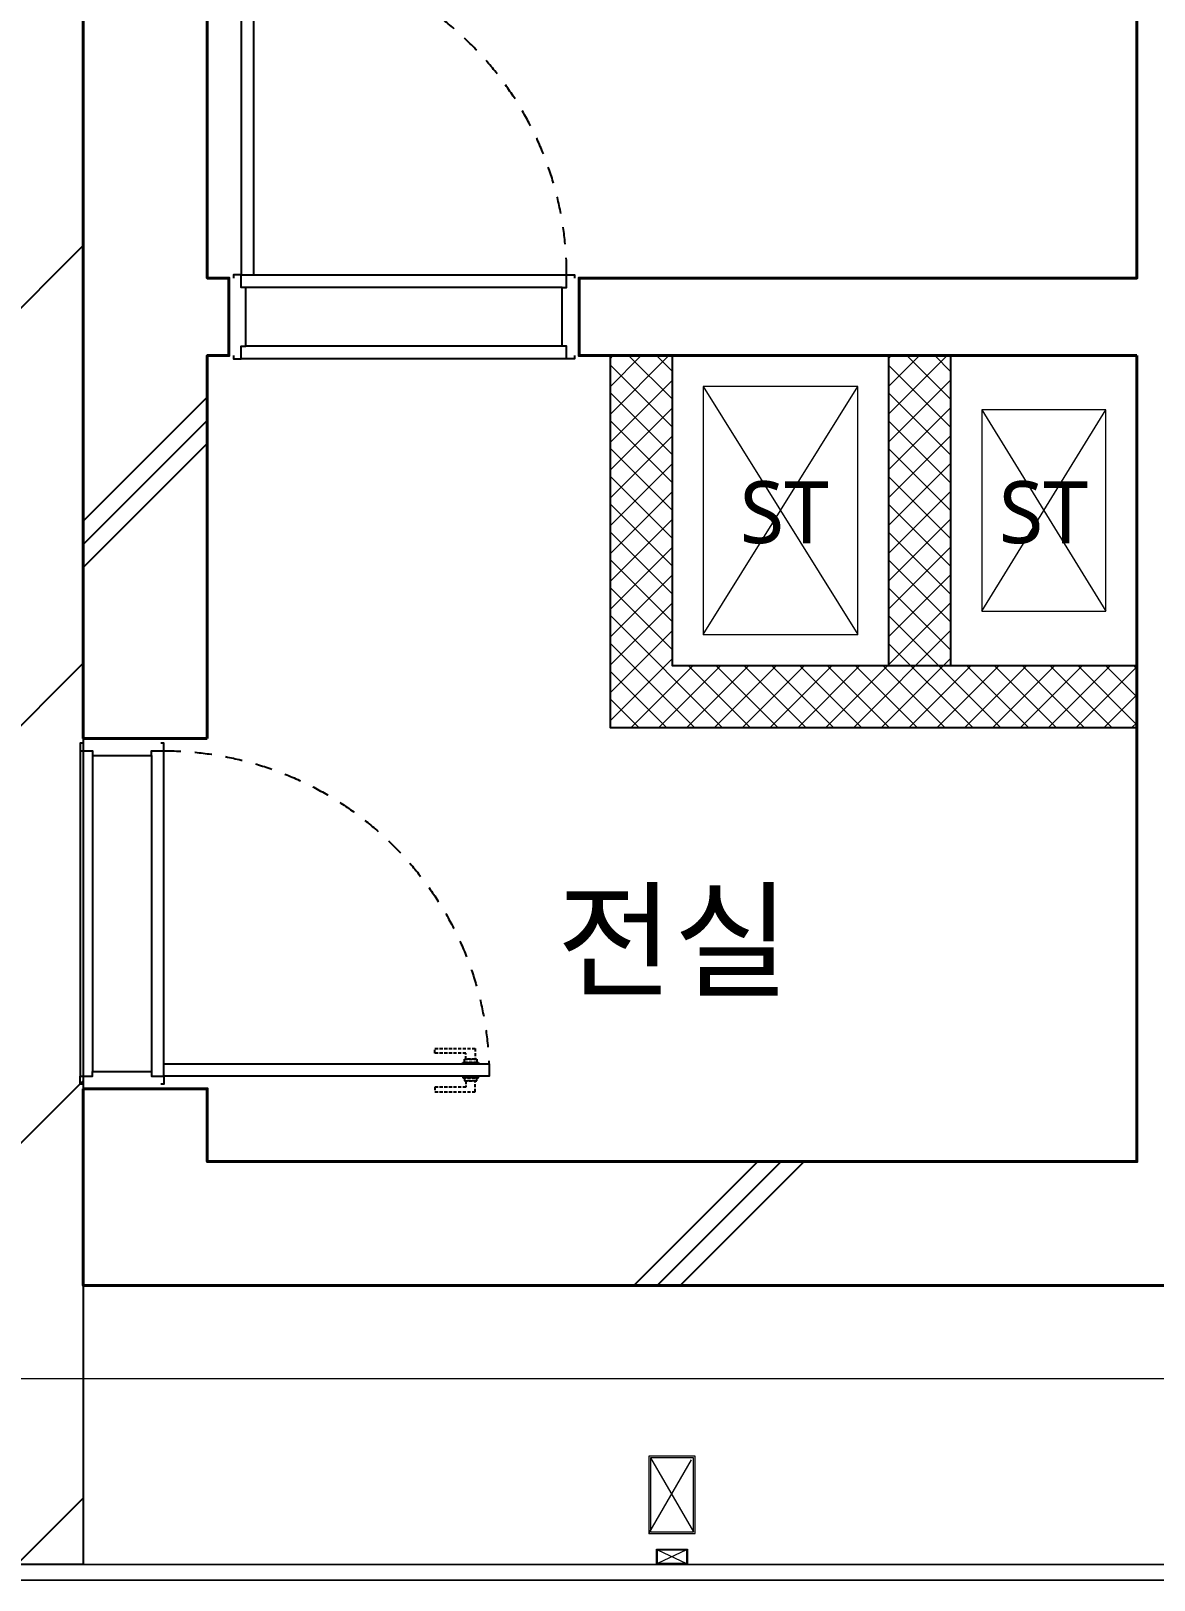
# Model space of a CAD drawing. Header units: millimetres. Extents: x 4739419 to 5837985, y 2291271 to 3446271.
# Drawn here: x 4993543 to 4997167, y 2335741 to 2340738 of the extents above; entities that cross this region are included whole.
import ezdxf
from ezdxf.enums import TextEntityAlignment as Align

# ---------------------------------------------------------------- set-up
doc = ezdxf.new("R2010")
doc.units = ezdxf.units.MM
doc.linetypes.add('XR-평면도$0$DASHEDX2', pattern=[1.5, 1, -0.5])
doc.linetypes.add('XR-평면도$0$HID', pattern=[2, 1.1, -0.9])
doc.layers.get('0').update_dxf_attribs({"color": 255})
for name, color, linetype, lineweight in [('A-XXXX-TXT2', 9, 'Continuous', 25), ('XR-평면도$0$A-CNTL', 9, 'Continuous', 15), ('XR-평면도$0$A-CONC-LIN1', 9, 'Continuous', 40), ('XR-평면도$0$A-DWXM-DOOR', 9, 'Continuous', 25), ('XR-평면도$0$A-SECT-LIN2', 9, 'Continuous', 20), ('XR-평면도$0$A-SECT-LIN3', 9, 'Continuous', 18), ('XR-평면도$0$A-WAXM-BLOC', 9, 'Continuous', 25), ('XR-평면도$0$A-WAXM-PANL', 9, 'Continuous', 20), ('XR-평면도$0$A-XXXX-HATC', 9, 'Continuous', 18), ('XR-평면도$0$A-XXXX-OPEN', 9, 'Continuous', 15)]:
    doc.layers.add(name, color=color, linetype=linetype, lineweight=lineweight)
doc.layers.add('HEB-Area(PC Topping)', color=3, linetype='Continuous')
doc.layers.add('XR-평면도$0$A-CONC-SOLD', color=9, linetype='Continuous')
doc.styles.add('맑은 고딕', font='malgun.ttf')

# ---------------------------------------------------------------- blocks, each defined once
blk = doc.blocks.new('XR-평면도$0$중심선(210216)')
at = {"layer": 'XR-평면도$0$A-CNTL', "ltscale": 300}
blk.add_lwpolyline([(-10000, 0), (186000, 0)], dxfattribs=at)
blk = doc.blocks.new('XR-평면도$0$도어_008')
at = {"layer": 'XR-평면도$0$A-DWXM-DOOR'}
blk.add_lwpolyline([(65, 0), (65, 1050), (25, 1050), (25, 0)], close=True, dxfattribs=at)
at = {"layer": 'XR-평면도$0$A-DWXM-DOOR', "color": 9, "linetype": 'XR-평면도$0$DASHEDX2', "ltscale": 10}
for points in [[(-25, 1005), (10, 1005), (10, 975), (-10, 975), (-10, 875), (-25, 875)], [(20, 1010), (20, 970), (10, 970), (10, 1010)], [(20, 965), (20, 1015), (25, 1015), (25, 965)], [(70, 965), (70, 1015), (65, 1015), (65, 965)], [(70, 1010), (70, 970), (80, 970), (80, 1010)], [(115, 1005), (80, 1005), (80, 975), (100, 975), (100, 875), (115, 875)]]:
    blk.add_lwpolyline(points, close=True, dxfattribs=at)
at = {"layer": 'XR-평면도$0$A-DWXM-DOOR', "color": 0}
for points in [[(0, -260), (0, -270), (25, -270), (25, -230), (40, -230), (40, -40), (25, -40), (25, 0), (0, 0), (0, -10)], [(1100, -260), (1100, -270), (1075, -270), (1075, -230), (1060, -230), (1060, -40), (1075, -40), (1075, 0), (1100, 0), (1100, -10)]]:
    blk.add_lwpolyline(points, dxfattribs=at)
at = {"layer": 'XR-평면도$0$A-DWXM-DOOR', "color": 9}
for points in [[(25, 0), (1075, 0)], [(1060, -40), (40, -40)], [(1060, -230), (40, -230)], [(1075, -270), (25, -270)]]:
    blk.add_lwpolyline(points, dxfattribs=at)
at = {"layer": 'XR-평면도$0$A-DWXM-DOOR', "color": 1, "linetype": 'XR-평면도$0$HID', "ltscale": 50}
blk.add_arc((25, 0), 1050, 0, 90, dxfattribs=at)
blk = doc.blocks.new('XR-평면도$0$계단실_8_기준층(210720)')
at = {"layer": 'XR-평면도$0$A-CONC-SOLD'}
h = blk.add_hatch(dxfattribs=at)
h.set_pattern_fill('CONC', color=256, scale=100, angle=180)
h.set_pattern_definition([(225, (-255393, -648620.6), (2121.32, -2121.32), []), (225, (-255393, -648695.6), (2121.32, -2121.32), []), (225, (-255393, -648770.6), (2121.32, -2121.32), [])])
h.paths.add_polyline_path([(3800, 0), (0, 0), (0, -8200), (400, -8200), (400, -7000), (470, -7000), (470, -6750), (400, -6750), (400, -400), (3400, -400), (3400, -6750), (1700, -6750), (1700, -7000), (3400, -7000), (3400, -8200), (3800, -8200)])
h.paths.add_polyline_path([(3800, -9300), (3400, -9300), (3400, -9600), (400, -9600), (400, -9300), (0, -9300), (0, -10000), (3800, -10000)])
at = {"layer": 'XR-평면도$0$A-XXXX-HATC'}
h = blk.add_hatch(dxfattribs=at)
h.set_pattern_fill('ANSI37', color=256, scale=20, style=0)
h.paths.add_polyline_path([(3400, -8200), (3400, -8000), (1900, -8000), (1900, -7000), (1700, -7000), (1700, -8200)])
h.paths.add_polyline_path([(2600, -8000), (2800, -8000), (2800, -7000), (2600, -7000)])
at = {"layer": 'XR-평면도$0$A-CONC-LIN1'}
for points in [[(0, -8235), (0, 0), (3800, 0), (3800, -10000), (0, -10000), (0, -9365)], [(400, -8235), (400, -7000), (470, -7000), (470, -6750), (400, -6750), (400, -400), (3400, -400), (3400, -6750), (1600, -6750), (1600, -7000), (3400, -7000)], [(0, -9365), (400, -9365), (400, -9600), (3400, -9600), (3400, -7000)], [(400, -8235), (0, -8235)]]:
    blk.add_lwpolyline(points, dxfattribs=at)
at = {"layer": 'XR-평면도$0$A-WAXM-BLOC'}
blk.add_line((3400, -8000), (3400, -8200), dxfattribs=at)
at = {"layer": 'XR-평면도$0$A-WAXM-BLOC', "ltscale": 50}
for points in [[(1700, -7000), (1700, -8200), (3400, -8200)], [(1900, -7000), (1900, -8000), (3400, -8000)], [(2600, -8000), (2600, -7000)], [(2800, -8000), (2800, -7000)], [(3330, -8000), (3400, -8000)], [(3330, -8200), (3400, -8200)]]:
    blk.add_lwpolyline(points, dxfattribs=at)
at = {"layer": 'XR-평면도$0$A-XXXX-OPEN', "ltscale": 20}
for p, q in [((2000, -7100), (2500, -7900)), ((2000, -7900), (2500, -7100)), ((2900, -7825), (3300, -7175)), ((2900, -7175), (3300, -7825))]:
    blk.add_line(p, q, dxfattribs=at)
for points in [[(2000, -7900), (2500, -7900), (2500, -7100), (2000, -7100)], [(2900, -7825), (3300, -7825), (3300, -7175), (2900, -7175)]]:
    blk.add_lwpolyline(points, close=True, dxfattribs=at)
blk.add_blockref('XR-평면도$0$도어_008', (485, -6740))
at = {"xscale": -1, "rotation": 270}
blk.add_blockref('XR-평면도$0$도어_008', (260, -9350), dxfattribs=at)
blk = doc.blocks.new('XR-평면도$0$원드컬럼(11000)_B2')
at = {"layer": 'XR-평면도$0$A-SECT-LIN2'}
for points in [[(264932.4, 296053.1), (264832.4, 296053.1), (264832.4, 296103.1), (264932.4, 296103.1)], [(264807.4, 295753.1), (264957.4, 295753.1), (264957.4, 296003.1), (264807.4, 296003.1)]]:
    blk.add_lwpolyline(points, close=True, dxfattribs=at)
at = {"layer": 'XR-평면도$0$A-SECT-LIN3'}
for points in [[(264929.4, 296056.1), (264835.4, 296056.1), (264835.4, 296100.1), (264929.4, 296100.1)], [(264951.4, 295997.1), (264813.4, 295997.1), (264813.4, 295759.1), (264951.4, 295759.1)]]:
    blk.add_lwpolyline(points, close=True, dxfattribs=at)
at = {"layer": 'XR-평면도$0$A-WAXM-PANL'}
for points in [[(262382.4, 296153.1), (267382.4, 296153.1)], [(262382.4, 296103.1), (267382.4, 296103.1)]]:
    blk.add_lwpolyline(points, dxfattribs=at)
at = {"layer": 'XR-평면도$0$A-XXXX-OPEN'}
for p, q in [((264835.4, 296056.1), (264929.4, 296100.1)), ((264929.4, 296056.1), (264835.4, 296100.1))]:
    blk.add_line(p, q, dxfattribs=at)
for points in [[(264951.4, 295759.1), (264813.4, 295997.1)], [(264957.4, 296003.1), (264819.4, 295765.1)]]:
    blk.add_lwpolyline(points, dxfattribs=at)

msp = doc.modelspace()

# ---------------------------------------------------------------- hatches: boundary and pattern name
at = {"layer": 'HEB-Area(PC Topping)', "transparency": 33554559}
h = msp.add_hatch(dxfattribs=at)
h.set_pattern_fill('ANSI31', color=256, scale=300)
h.paths.add_polyline_path([(4865511.8, 2394416.6), (4898114.5, 2394416.6), (4898114.5, 2377621.7), (4911154.5, 2377621.7), (4911154.5, 2394421.7), (4943111.8, 2394421.7), (4943111.8, 2365621.7), (4954251.8, 2365621.7), (4954251.8, 2396821.7), (4998711.8, 2396821.7), (4998711.8, 2346691.2), (4993711.8, 2346691.2), (4993711.8, 2335791.2), (4931561.8, 2335791.2), (4931561.8, 2346691.2), (4927761.8, 2346691.2), (4927761.8, 2335791.2), (4878154.5, 2335791.2), (4878154.5, 2348821.7), (4865511.8, 2348821.7)])
h.paths.add_polyline_path([(4960761.8, 2390941.2), (4964561.8, 2390941.2), (4964561.8, 2380940.7), (4960761.8, 2380940.7)], flags=16)

# ---------------------------------------------------------------- linework, layer by layer
at = {"layer": 'HEB-Area(PC Topping)'}
msp.add_lwpolyline([(4877661.8, 2413391.2), (4903611.8, 2413391.2), (4903611.8, 2410391.2), (4905611.8, 2410391.2), (4905611.8, 2413391.2), (4921661.8, 2413391.2), (4921661.8, 2413891.2), (4931561.8, 2413891.2), (4931561.8, 2413391.2), (4958611.8, 2413391.2), (4958611.8, 2410391.2), (4960611.8, 2410391.2), (4960611.8, 2413391.2), (4987661.8, 2413391.2), (4987661.8, 2413891.2), (4998711.8, 2413891.2), (4998711.8, 2346691.2), (4993711.8, 2346691.2), (4993711.8, 2336391.2), (4993711.8, 2335791.2), (4870511.8, 2335791.2)], dxfattribs=at)
at = {"layer": 'XR-평면도$0$A-WAXM-PANL'}
for points in [[(4987111.8, 2335741.2), (4998761.8, 2335741.2), (4998761.8, 2426291.3), (4998611.8, 2426291.3)], [(4987111.8, 2335741.2), (4998761.8, 2335741.2), (4998761.8, 2426291.3), (4998611.8, 2426291.3)], [(4987111.8, 2335741.2), (4998761.8, 2335741.2), (4998761.8, 2426291.3), (4998611.8, 2426291.3)], [(4987111.8, 2335791.2), (4998711.8, 2335791.2), (4998711.8, 2426241.3), (4998611.8, 2426241.3)], [(4987111.8, 2335791.2), (4998711.8, 2335791.2), (4998711.8, 2426241.3), (4998611.8, 2426241.3)], [(4987111.8, 2335791.2), (4998711.8, 2335791.2), (4998711.8, 2426241.3), (4998611.8, 2426241.3)]]:
    msp.add_lwpolyline(points, dxfattribs=at)

# ---------------------------------------------------------------- block references
msp.add_blockref('XR-평면도$0$계단실_8_기준층(210720)', (4993711.8, 2346691.2))
msp.add_blockref('XR-평면도$0$계단실_8_기준층(210720)', (4993711.8, 2346691.2))
msp.add_blockref('XR-평면도$0$계단실_8_기준층(210720)', (4993711.8, 2346691.2))
at = {"rotation": 180}
msp.add_blockref('XR-평면도$0$원드컬럼(11000)_B2', (5260494.2, 2631894.3), dxfattribs=at)
msp.add_blockref('XR-평면도$0$원드컬럼(11000)_B2', (5260494.2, 2631894.3), dxfattribs=at)
msp.add_blockref('XR-평면도$0$원드컬럼(11000)_B2', (5260494.2, 2631894.3), dxfattribs=at)
at = {"layer": 'XR-평면도$0$A-CNTL'}
msp.add_blockref('XR-평면도$0$중심선(210216)', (4866111.8, 2336391.2), dxfattribs=at)

# ---------------------------------------------------------------- texts
at = {"layer": 'A-XXXX-TXT2', "ltscale": 100, "style": '맑은 고딕'}
for s, height, p in [('ST', 200, (4995974.4, 2339186)), ('ST', 200, (4996810.7, 2339186)), ('전실', 300, (4995616.3, 2337804.6))]:
    msp.add_text(s, height=height, dxfattribs=at).set_placement(p, align=Align.MIDDLE_CENTER)

doc.saveas('drawing.dxf')
